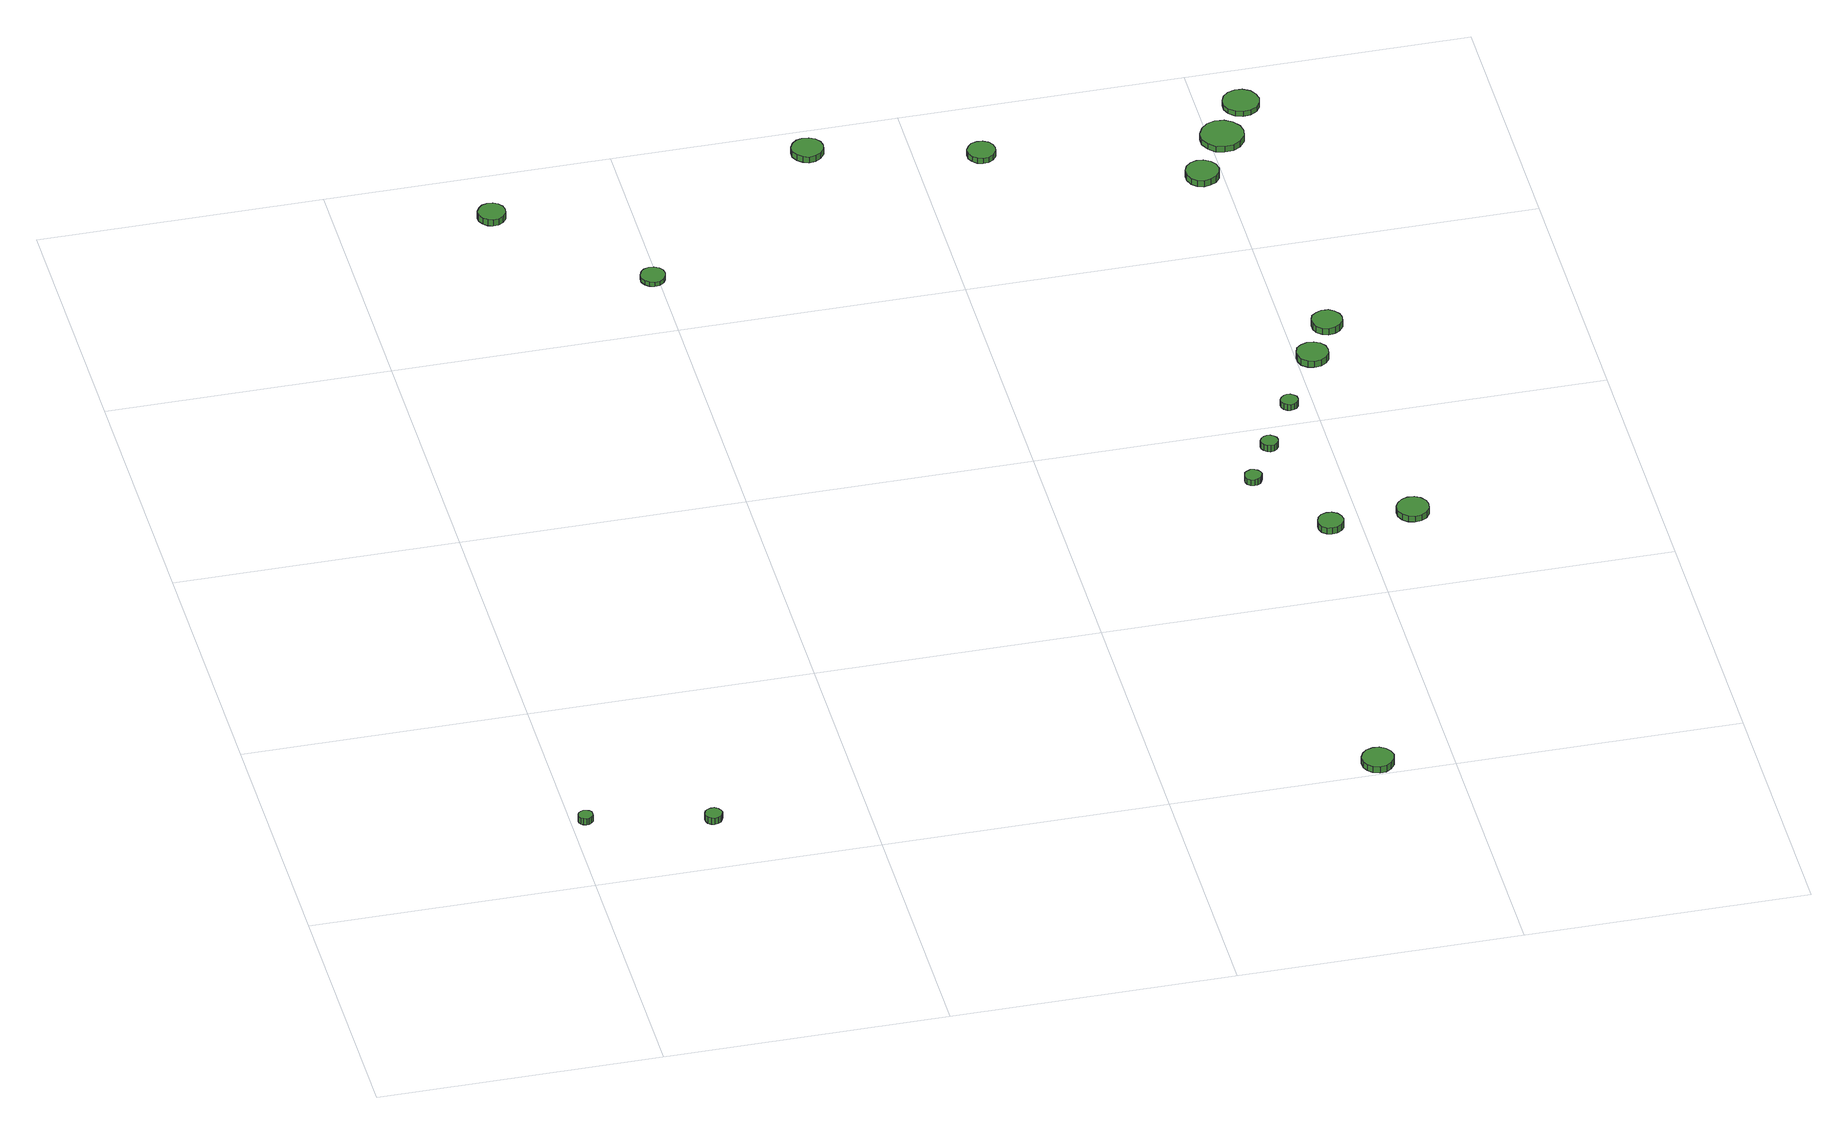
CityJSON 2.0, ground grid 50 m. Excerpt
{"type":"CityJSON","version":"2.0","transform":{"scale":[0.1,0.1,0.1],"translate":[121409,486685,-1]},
"CityObjects":{
"tree1":{"type":"SolitaryVegetationObject","attributes":{"function":"something"},"geometry":[{"type":"MultiSurface","lod":"1","boundaries":[[[0,1,2,3,4,5,6,7,8,9,10,11,12,13,14]],[[15,16,17,18,19,20,21,22,23,24,25,26,27,28,29]],[[0,29,28,1]],[[1,28,27,2]],[[2,27,26,3]],[[3,26,25,4]],[[4,25,24,5]],[[5,24,23,6]],[[6,23,22,7]],[[7,22,21,8]],[[8,21,20,9]],[[9,20,19,10]],[[10,19,18,11]],[[11,18,17,12]],[[12,17,16,13]],[[13,16,15,14]],[[14,15,29,0]]]}]},
"tree2":{"type":"SolitaryVegetationObject","attributes":{"function":"something"},"geometry":[{"type":"MultiSurface","lod":"1","boundaries":[[[30,31,32,33,34,35,36,37,38,39,40,41,42,43,44]],[[45,46,47,48,49,50,51,52,53,54,55,56,57,58,59]],[[30,59,58,31]],[[31,58,57,32]],[[32,57,56,33]],[[33,56,55,34]],[[34,55,54,35]],[[35,54,53,36]],[[36,53,52,37]],[[37,52,51,38]],[[38,51,50,39]],[[39,50,49,40]],[[40,49,48,41]],[[41,48,47,42]],[[42,47,46,43]],[[43,46,45,44]],[[44,45,59,30]]]}]},
"tree3":{"type":"SolitaryVegetationObject","attributes":{"function":"something"},"geometry":[{"type":"MultiSurface","lod":"1","boundaries":[[[60,61,62,63,64,65,66,67,68,69,70,71,72,73,74]],[[75,76,77,78,79,80,81,82,83,84,85,86,87,88,89]],[[60,89,88,61]],[[61,88,87,62]],[[62,87,86,63]],[[63,86,85,64]],[[64,85,84,65]],[[65,84,83,66]],[[66,83,82,67]],[[67,82,81,68]],[[68,81,80,69]],[[69,80,79,70]],[[70,79,78,71]],[[71,78,77,72]],[[72,77,76,73]],[[73,76,75,74]],[[74,75,89,60]]]}]},
"tree4":{"type":"SolitaryVegetationObject","attributes":{"function":"something"},"geometry":[{"type":"MultiSurface","lod":"1","boundaries":[[[90,91,92,93,94,95,96,97,98,99,100,101,102,103,104]],[[105,106,107,108,109,110,111,112,113,114,115,116,117,118,119]],[[90,119,118,91]],[[91,118,117,92]],[[92,117,116,93]],[[93,116,115,94]],[[94,115,114,95]],[[95,114,113,96]],[[96,113,112,97]],[[97,112,111,98]],[[98,111,110,99]],[[99,110,109,100]],[[100,109,108,101]],[[101,108,107,102]],[[102,107,106,103]],[[103,106,105,104]],[[104,105,119,90]]]}]},
"tree5":{"type":"SolitaryVegetationObject","attributes":{"function":"something"},"geometry":[{"type":"MultiSurface","lod":"1","boundaries":[[[120,121,122,123,124,125,126,127,128,129,130,131,132,133,134]],[[135,136,137,138,139,140,141,142,143,144,145,146,147,148,149]],[[120,149,148,121]],[[121,148,147,122]],[[122,147,146,123]],[[123,146,145,124]],[[124,145,144,125]],[[125,144,143,126]],[[126,143,142,127]],[[127,142,141,128]],[[128,141,140,129]],[[129,140,139,130]],[[130,139,138,131]],[[131,138,137,132]],[[132,137,136,133]],[[133,136,135,134]],[[134,135,149,120]]]}]},
"tree6":{"type":"SolitaryVegetationObject","attributes":{"function":"something"},"geometry":[{"type":"MultiSurface","lod":"1","boundaries":[[[150,151,152,153,154,155,156,157,158,159,160,161,162,163,164]],[[165,166,167,168,169,170,171,172,173,174,175,176,177,178,179]],[[150,179,178,151]],[[151,178,177,152]],[[152,177,176,153]],[[153,176,175,154]],[[154,175,174,155]],[[155,174,173,156]],[[156,173,172,157]],[[157,172,171,158]],[[158,171,170,159]],[[159,170,169,160]],[[160,169,168,161]],[[161,168,167,162]],[[162,167,166,163]],[[163,166,165,164]],[[164,165,179,150]]]}]},
"tree7":{"type":"SolitaryVegetationObject","attributes":{"function":"something"},"geometry":[{"type":"MultiSurface","lod":"1","boundaries":[[[180,181,182,183,184,185,186,187,188,189,190,191,192,193,194]],[[195,196,197,198,199,200,201,202,203,204,205,206,207,208,209]],[[180,209,208,181]],[[181,208,207,182]],[[182,207,206,183]],[[183,206,205,184]],[[184,205,204,185]],[[185,204,203,186]],[[186,203,202,187]],[[187,202,201,188]],[[188,201,200,189]],[[189,200,199,190]],[[190,199,198,191]],[[191,198,197,192]],[[192,197,196,193]],[[193,196,195,194]],[[194,195,209,180]]]}]},
"tree8":{"type":"SolitaryVegetationObject","attributes":{"function":"something"},"geometry":[{"type":"MultiSurface","lod":"1","boundaries":[[[210,211,212,213,214,215,216,217,218,219,220,221,222,223,224]],[[225,226,227,228,229,230,231,232,233,234,235,236,237,238,239]],[[210,239,238,211]],[[211,238,237,212]],[[212,237,236,213]],[[213,236,235,214]],[[214,235,234,215]],[[215,234,233,216]],[[216,233,232,217]],[[217,232,231,218]],[[218,231,230,219]],[[219,230,229,220]],[[220,229,228,221]],[[221,228,227,222]],[[222,227,226,223]],[[223,226,225,224]],[[224,225,239,210]]]}]},
"tree9":{"type":"SolitaryVegetationObject","attributes":{"function":"something"},"geometry":[{"type":"MultiSurface","lod":"1","boundaries":[[[240,241,242,243,244,245,246,247,248,249,250,251,252,253,254]],[[255,256,257,258,259,260,261,262,263,264,265,266,267,268,269]],[[240,269,268,241]],[[241,268,267,242]],[[242,267,266,243]],[[243,266,265,244]],[[244,265,264,245]],[[245,264,263,246]],[[246,263,262,247]],[[247,262,261,248]],[[248,261,260,249]],[[249,260,259,250]],[[250,259,258,251]],[[251,258,257,252]],[[252,257,256,253]],[[253,256,255,254]],[[254,255,269,240]]]}]},
"tree10":{"type":"SolitaryVegetationObject","attributes":{"function":"something"},"geometry":[{"type":"MultiSurface","lod":"1","boundaries":[[[270,271,272,273,274,275,276,277,278,279,280,281,282,283,284]],[[285,286,287,288,289,290,291,292,293,294,295,296,297,298,299]],[[270,299,298,271]],[[271,298,297,272]],[[272,297,296,273]],[[273,296,295,274]],[[274,295,294,275]],[[275,294,293,276]],[[276,293,292,277]],[[277,292,291,278]],[[278,291,290,279]],[[279,290,289,280]],[[280,289,288,281]],[[281,288,287,282]],[[282,287,286,283]],[[283,286,285,284]],[[284,285,299,270]]]}]},
"tree11":{"type":"SolitaryVegetationObject","attributes":{"function":"something"},"geometry":[{"type":"MultiSurface","lod":"1","boundaries":[[[300,301,302,303,304,305,306,307,308,309,310,311,312,313,314]],[[315,316,317,318,319,320,321,322,323,324,325,326,327,328,329]],[[300,329,328,301]],[[301,328,327,302]],[[302,327,326,303]],[[303,326,325,304]],[[304,325,324,305]],[[305,324,323,306]],[[306,323,322,307]],[[307,322,321,308]],[[308,321,320,309]],[[309,320,319,310]],[[310,319,318,311]],[[311,318,317,312]],[[312,317,316,313]],[[313,316,315,314]],[[314,315,329,300]]]}]},
"tree12":{"type":"SolitaryVegetationObject","attributes":{"function":"something"},"geometry":[{"type":"MultiSurface","lod":"1","boundaries":[[[330,331,332,333,334,335,336,337,338,339,340,341,342,343,344]],[[345,346,347,348,349,350,351,352,353,354,355,356,357,358,359]],[[330,359,358,331]],[[331,358,357,332]],[[332,357,356,333]],[[333,356,355,334]],[[334,355,354,335]],[[335,354,353,336]],[[336,353,352,337]],[[337,352,351,338]],[[338,351,350,339]],[[339,350,349,340]],[[340,349,348,341]],[[341,348,347,342]],[[342,347,346,343]],[[343,346,345,344]],[[344,345,359,330]]]}]},
"tree13":{"type":"SolitaryVegetationObject","attributes":{"function":"something"},"geometry":[{"type":"MultiSurface","lod":"1","boundaries":[[[360,361,362,363,364,365,366,367,368,369,370,371,372,373,374]],[[375,376,377,378,379,380,381,382,383,384,385,386,387,388,389]],[[360,389,388,361]],[[361,388,387,362]],[[362,387,386,363]],[[363,386,385,364]],[[364,385,384,365]],[[365,384,383,366]],[[366,383,382,367]],[[367,382,381,368]],[[368,381,380,369]],[[369,380,379,370]],[[370,379,378,371]],[[371,378,377,372]],[[372,377,376,373]],[[373,376,375,374]],[[374,375,389,360]]]}]},
"tree14":{"type":"SolitaryVegetationObject","attributes":{"function":"something"},"geometry":[{"type":"MultiSurface","lod":"1","boundaries":[[[390,391,392,393,394,395,396,397,398,399,400,401,402,403,404]],[[405,406,407,408,409,410,411,412,413,414,415,416,417,418,419]],[[390,419,418,391]],[[391,418,417,392]],[[392,417,416,393]],[[393,416,415,394]],[[394,415,414,395]],[[395,414,413,396]],[[396,413,412,397]],[[397,412,411,398]],[[398,411,410,399]],[[399,410,409,400]],[[400,409,408,401]],[[401,408,407,402]],[[402,407,406,403]],[[403,406,405,404]],[[404,405,419,390]]]}]},
"tree15":{"type":"SolitaryVegetationObject","attributes":{"function":"something"},"geometry":[{"type":"MultiSurface","lod":"1","boundaries":[[[420,421,422,423,424,425,426,427,428,429,430,431,432,433,434]],[[435,436,437,438,439,440,441,442,443,444,445,446,447,448,449]],[[420,449,448,421]],[[421,448,447,422]],[[422,447,446,423]],[[423,446,445,424]],[[424,445,444,425]],[[425,444,443,426]],[[426,443,442,427]],[[427,442,441,428]],[[428,441,440,429]],[[429,440,439,430]],[[430,439,438,431]],[[431,438,437,432]],[[432,437,436,433]],[[433,436,435,434]],[[434,435,449,420]]]}]},
"tree16":{"type":"SolitaryVegetationObject","attributes":{"function":"something"},"geometry":[{"type":"MultiSurface","lod":"1","boundaries":[[[450,451,452,453,454,455,456,457,458,459,460,461,462,463,464]],[[465,466,467,468,469,470,471,472,473,474,475,476,477,478,479]],[[450,479,478,451]],[[451,478,477,452]],[[452,477,476,453]],[[453,476,475,454]],[[454,475,474,455]],[[455,474,473,456]],[[456,473,472,457]],[[457,472,471,458]],[[458,471,470,459]],[[459,470,469,460]],[[460,469,468,461]],[[461,468,467,462]],[[462,467,466,463]],[[463,466,465,464]],[[464,465,479,450]]]}]},
"tree17":{"type":"SolitaryVegetationObject","attributes":{"function":"something"},"geometry":[{"type":"MultiSurface","lod":"1","boundaries":[[[480,481,482,483,484,485,486,487,488,489,490,491,492,493,494]],[[495,496,497,498,499,500,501,502,503,504,505,506,507,508,509]],[[480,509,508,481]],[[481,508,507,482]],[[482,507,506,483]],[[483,506,505,484]],[[484,505,504,485]],[[485,504,503,486]],[[486,503,502,487]],[[487,502,501,488]],[[488,501,500,489]],[[489,500,499,490]],[[490,499,498,491]],[[491,498,497,492]],[[492,497,496,493]],[[493,496,495,494]],[[494,495,509,480]]]}]}
},
"vertices":[
[35,168,31],[34,174,31],[31,178,31],[26,180,31],[21,181,31],[16,179,31],[12,176,31],[10,171,31],[10,166,31],[12,161,31],[16,158,31],[21,156,31],[26,156,31],[31,159,31],[34,163,31],[34,163,18],[31,159,18],[26,156,18],[21,156,18],[16,158,18],[12,161,18],[10,166,18],[10,171,18],[12,176,18],[16,179,18],[21,181,18],[26,180,18],[31,178,18],[34,174,18],[35,168,18],
[252,130,25],[250,136,25],[247,141,25],[241,145,25],[235,145,25],[229,143,25],[224,139,25],[222,133,25],[222,127,25],[224,121,25],[229,117,25],[235,115,25],[241,116,25],[247,119,25],[250,124,25],[250,124,12],[247,119,12],[241,116,12],[235,115,12],[229,117,12],[224,121,12],[222,127,12],[222,133,12],[224,139,12],[229,143,12],[235,145,12],[241,145,12],[247,141,12],[250,136,12],[252,130,12],
[288,1879,24],[286,1889,24],[280,1897,24],[271,1902,24],[261,1903,24],[252,1900,24],[245,1893,24],[240,1884,24],[240,1874,24],[245,1865,24],[252,1858,24],[261,1855,24],[271,1856,24],[280,1861,24],[286,1869,24],[286,1869,11],[280,1861,11],[271,1856,11],[261,1855,11],[252,1858,11],[245,1865,11],[240,1874,11],[240,1884,11],[245,1893,11],[252,1900,11],[261,1903,11],[271,1902,11],[280,1897,11],[286,1889,11],[288,1879,11],
[513,1652,16],[511,1661,16],[506,1668,16],[498,1673,16],[489,1674,16],[480,1671,16],[474,1665,16],[470,1656,16],[470,1647,16],[474,1639,16],[480,1633,16],[489,1630,16],[498,1631,16],[506,1636,16],[511,1643,16],[511,1643,7],[506,1636,7],[498,1631,7],[489,1630,7],[480,1633,7],[474,1639,7],[470,1647,7],[470,1656,7],[474,1665,7],[480,1671,7],[489,1674,7],[498,1673,7],[506,1668,7],[511,1661,7],[513,1652,7],
[1399,29,22],[1396,41,22],[1389,50,22],[1379,56,22],[1368,57,22],[1356,53,22],[1348,46,22],[1343,35,22],[1343,23,22],[1348,13,22],[1356,5,22],[1368,1,22],[1379,2,22],[1389,8,22],[1396,18,22],[1396,18,9],[1389,8,9],[1379,2,9],[1368,1,9],[1356,5,9],[1348,13,9],[1343,23,9],[1343,35,9],[1348,46,9],[1356,53,9],[1368,57,9],[1379,56,9],[1389,50,9],[1396,41,9],[1399,29,9],
[856,1939,19],[854,1950,19],[847,1959,19],[837,1965,19],[825,1966,19],[815,1963,19],[806,1955,19],[801,1945,19],[801,1933,19],[806,1923,19],[815,1915,19],[825,1911,19],[837,1913,19],[847,1918,19],[854,1928,19],[854,1928,7],[847,1918,7],[837,1913,7],[825,1911,7],[815,1915,7],[806,1923,7],[801,1933,7],[801,1945,7],[806,1955,7],[815,1963,7],[825,1966,7],[837,1965,7],[847,1959,7],[854,1950,7],[856,1939,7],
[1365,857,22],[1363,863,22],[1360,868,22],[1354,871,22],[1348,872,22],[1342,870,22],[1337,866,22],[1335,860,22],[1335,854,22],[1337,848,22],[1342,844,22],[1348,842,22],[1354,843,22],[1360,846,22],[1363,851,22],[1363,851,10],[1360,846,10],[1354,843,10],[1348,842,10],[1342,844,10],[1337,848,10],[1335,854,10],[1335,860,10],[1337,866,10],[1342,870,10],[1348,872,10],[1354,871,10],[1360,868,10],[1363,863,10],[1365,857,10],
[1469,697,25],[1467,706,25],[1462,714,25],[1453,719,25],[1444,720,25],[1435,717,25],[1428,710,25],[1425,702,25],[1425,693,25],[1428,684,25],[1435,678,25],[1444,675,25],[1453,676,25],[1462,681,25],[1467,688,25],[1467,688,12],[1462,681,12],[1453,676,12],[1444,675,12],[1435,678,12],[1428,684,12],[1425,693,12],[1425,702,12],[1428,710,12],[1435,717,12],[1444,720,12],[1453,719,12],[1462,714,12],[1467,706,12],[1469,697,12],
[1139,1866,18],[1137,1876,18],[1131,1884,18],[1122,1889,18],[1112,1890,18],[1102,1887,18],[1095,1880,18],[1090,1871,18],[1090,1860,18],[1095,1851,18],[1102,1844,18],[1112,1841,18],[1122,1842,18],[1131,1847,18],[1137,1856,18],[1137,1856,7],[1131,1847,7],[1122,1842,7],[1112,1841,7],[1102,1844,7],[1095,1851,7],[1090,1860,7],[1090,1871,7],[1095,1880,7],[1102,1887,7],[1112,1890,7],[1122,1889,7],[1131,1884,7],[1137,1876,7],[1139,1866,7],
[1414,948,20],[1413,954,20],[1409,959,20],[1404,962,20],[1398,963,20],[1392,961,20],[1387,957,20],[1384,951,20],[1384,945,20],[1387,939,20],[1392,935,20],[1398,933,20],[1404,934,20],[1409,937,20],[1413,942,20],[1413,942,7],[1409,937,7],[1404,934,7],[1398,933,7],[1392,935,7],[1387,939,7],[1384,945,7],[1384,951,7],[1387,957,7],[1392,961,7],[1398,963,7],[1404,962,7],[1409,959,7],[1413,954,7],[1414,948,7],
[1474,1054,19],[1473,1061,19],[1469,1066,19],[1464,1069,19],[1458,1070,19],[1452,1068,19],[1447,1063,19],[1444,1058,19],[1444,1051,19],[1447,1045,19],[1452,1041,19],[1458,1039,19],[1464,1040,19],[1469,1043,19],[1473,1048,19],[1473,1048,7],[1469,1043,7],[1464,1040,7],[1458,1039,7],[1452,1041,7],[1447,1045,7],[1444,1051,7],[1444,1058,7],[1447,1063,7],[1452,1068,7],[1458,1070,7],[1464,1069,7],[1469,1066,7],[1473,1061,7],[1474,1054,7],
[1621,711,19],[1619,722,19],[1612,732,19],[1602,738,19],[1590,739,19],[1579,735,19],[1570,727,19],[1565,717,19],[1565,705,19],[1570,694,19],[1579,686,19],[1590,683,19],[1602,684,19],[1612,690,19],[1619,699,19],[1619,699,7],[1612,690,7],[1602,684,7],[1590,683,7],[1579,686,7],[1570,694,7],[1565,705,7],[1565,717,7],[1570,727,7],[1579,735,7],[1590,739,7],[1602,738,7],[1612,732,7],[1619,722,7],[1621,711,7],
[1556,1176,20],[1554,1188,20],[1547,1197,20],[1537,1203,20],[1525,1204,20],[1514,1200,20],[1505,1193,20],[1501,1182,20],[1501,1171,20],[1505,1160,20],[1514,1152,20],[1525,1149,20],[1537,1150,20],[1547,1156,20],[1554,1165,20],[1554,1165,7],[1547,1156,7],[1537,1150,7],[1525,1149,7],[1514,1152,7],[1505,1160,7],[1501,1171,7],[1501,1182,7],[1505,1193,7],[1514,1200,7],[1525,1204,7],[1537,1203,7],[1547,1197,7],[1554,1188,7],[1556,1176,7],
[1599,1256,23],[1597,1267,23],[1590,1276,23],[1581,1282,23],[1569,1283,23],[1559,1279,23],[1550,1272,23],[1546,1262,23],[1546,1251,23],[1550,1240,23],[1559,1233,23],[1569,1229,23],[1581,1231,23],[1590,1236,23],[1597,1245,23],[1597,1245,10],[1590,1236,10],[1581,1231,10],[1569,1229,10],[1559,1233,10],[1550,1240,10],[1546,1251,10],[1546,1262,10],[1550,1272,10],[1559,1279,10],[1569,1283,10],[1581,1282,10],[1590,1276,10],[1597,1267,10],[1599,1256,10],
[1494,1719,21],[1491,1731,21],[1484,1740,21],[1473,1747,21],[1461,1748,21],[1450,1744,21],[1441,1736,21],[1436,1725,21],[1436,1713,21],[1441,1701,21],[1450,1693,21],[1461,1689,21],[1473,1691,21],[1484,1697,21],[1491,1707,21],[1491,1707,8],[1484,1697,8],[1473,1691,8],[1461,1689,8],[1450,1693,8],[1441,1701,8],[1436,1713,8],[1436,1725,8],[1441,1736,8],[1450,1744,8],[1461,1748,8],[1473,1747,8],[1484,1740,8],[1491,1731,8],[1494,1719,8],
[1560,1815,19],[1557,1830,19],[1547,1843,19],[1534,1851,19],[1518,1853,19],[1503,1848,19],[1492,1837,19],[1485,1823,19],[1485,1807,19],[1492,1793,19],[1503,1782,19],[1518,1778,19],[1534,1779,19],[1547,1787,19],[1557,1800,19],[1557,1800,7],[1547,1787,7],[1534,1779,7],[1518,1778,7],[1503,1782,7],[1492,1793,7],[1485,1807,7],[1485,1823,7],[1492,1837,7],[1503,1848,7],[1518,1853,7],[1534,1851,7],[1547,1843,7],[1557,1830,7],[1560,1815,7],
[1607,1901,17],[1604,1914,17],[1597,1925,17],[1585,1932,17],[1572,1933,17],[1559,1929,17],[1549,1920,17],[1544,1908,17],[1544,1895,17],[1549,1883,17],[1559,1874,17],[1572,1870,17],[1585,1871,17],[1597,1878,17],[1604,1888,17],[1604,1888,7],[1597,1878,7],[1585,1871,7],[1572,1870,7],[1559,1874,7],[1549,1883,7],[1544,1895,7],[1544,1908,7],[1549,1920,7],[1559,1929,7],[1572,1933,7],[1585,1932,7],[1597,1925,7],[1604,1914,7],[1607,1901,7]
]}
